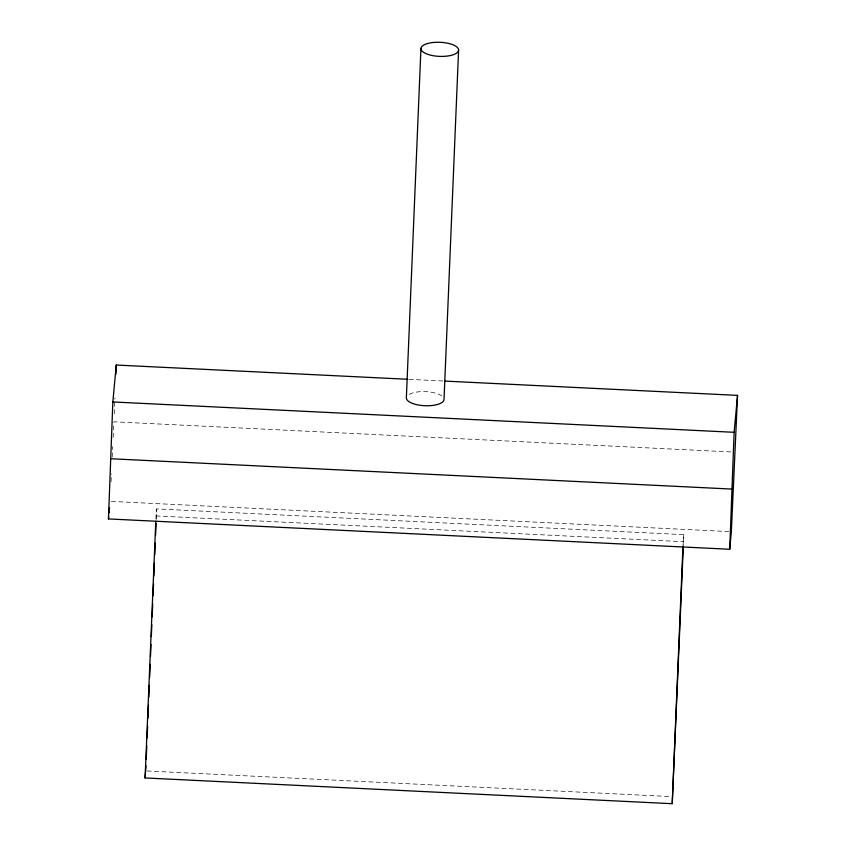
<?xml version="1.0" encoding="UTF-8"?>
<svg xmlns="http://www.w3.org/2000/svg" width="846" height="846" viewBox="0 0 846 846"><rect width="100%" height="100%" fill="white"/><g stroke="black" fill="none" stroke-linecap="round" stroke-linejoin="round"><path stroke-width="0.63" stroke-dasharray="4.23 3.17" d="M114.231 413.884L114.897 398.043M155.907 518.577L156.669 508.911L683.801 534.661L683.367 545.194M156.224 519.455L156.669 508.911M682.986 545.649L683.801 534.661M111.027 481.786L111.408 473.961M112.211 457.009L112.719 446.582M113.153 437.456L113.903 421.805L731.219 451.954M409.094 379.346L443.389 381.017M111.408 501.403L728.723 531.563M156.013 515.944L683.156 541.694M147.056 770.981L670.244 796.541M409.21 394.363A18.855 7.054 2.4 0 1 441.824 395.949"/><path stroke-width="1.27" d="M444.71 381.081L737.543 395.389L731.356 531.69L729.728 549.265L108.457 518.926L112.846 401.956L116.272 365.038L407.783 379.283M729.728 549.265L734.117 432.306L737.543 395.389M115.881 374.281L116.272 365.038M683.314 546.516L672.221 803.7L145.089 777.95L155.801 521.21M145.956 765.651L145.089 777.95M146.231 759.074L146.781 745.908M147.109 738.008L147.606 726.154M147.934 718.254L148.484 705.088M148.811 697.189L149.308 685.345M149.636 677.445L150.186 664.279M150.514 656.38L151.011 644.525M151.339 636.626L151.836 624.782M152.164 616.882L152.714 603.716M153.041 595.817L153.538 583.962M153.866 576.063L154.416 562.897M154.744 554.997L155.241 543.153M155.569 535.254L156.066 523.399M420.938 48.412L406.366 397.747A18.855 7.054 2.4 0 0 424.544 405.699A18.855 7.054 2.4 0 0 444.023 399.587L458.585 50.252A18.855 7.054 2.4 0 0 430.91 42.786A18.855 7.054 2.4 0 0 429.789 54.958A18.855 7.054 2.4 0 0 458.585 50.252M672.221 803.7L682.933 546.96M108.457 518.926L108.69 516.409M109.039 512.644L109.515 507.621M112.846 401.956L734.117 432.306M110.477 458.722L731.748 489.073"/></g></svg>
